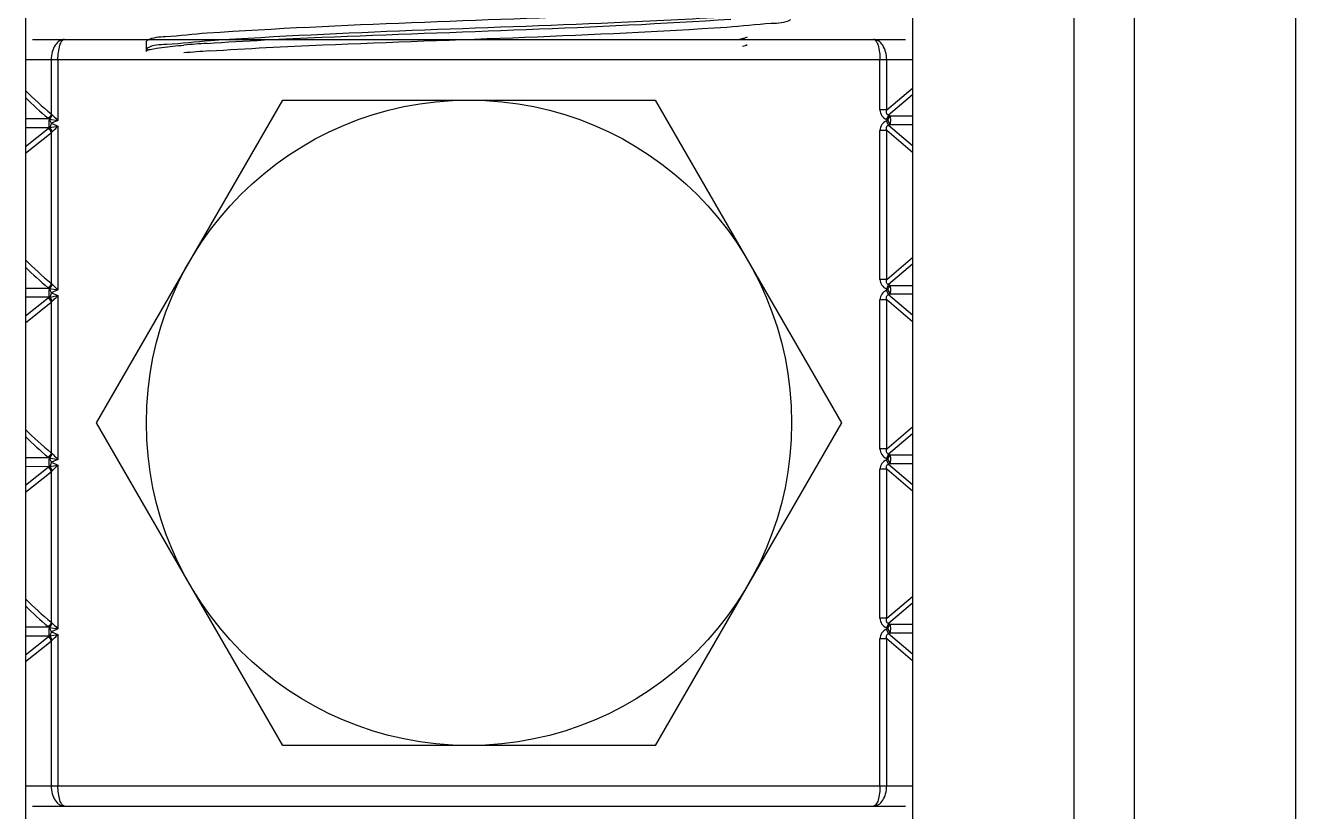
# Model space of a CAD drawing. Extents: x 1031190 to 1725648, y 733081 to 1571294.
# Drawn here: x 1139912.2 to 1140287.3, y 1215334.2 to 1215566.2 of the extents above; entities that cross this region are included whole.
import ezdxf

# ---------------------------------------------------------------- set-up
doc = ezdxf.new("R2010")
doc.units = 0
doc.header["$LTSCALE"] = 1000
doc.header["$MEASUREMENT"] = 0

msp = doc.modelspace()

# ---------------------------------------------------------------- linework, layer by layer
at = {"linetype": 'Continuous'}
for p, q in [((1139912.24, 1215988.29), (1139912.24, 1211247.26)), ((1140174.18, 1215988.29), (1140174.18, 1211247.26)), ((1140221.81, 1215988.29), (1140221.81, 1211247.26)), ((1140239.66, 1215988.29), (1140239.66, 1211247.26)), ((1140287.29, 1215988.29), (1140287.29, 1211247.26)), ((1139914.33, 1215562.03), (1140172.09, 1215562.03)), ((1139948.18, 1215561.76), (1139947.96, 1215561.5)), ((1139947.96, 1215558.52), (1139947.96, 1215561.5)), ((1139947.96, 1215558.52), (1139947.96, 1215561.5)), ((1139948.18, 1215559.48), (1139947.96, 1215559.22)), ((1139912.24, 1215556.08), (1140174.18, 1215556.08)), ((1139919.87, 1215556.08), (1139919.87, 1215540.08)), ((1139921.85, 1215556.08), (1139921.85, 1215538.12)), ((1140164.57, 1215541.23), (1140164.57, 1215556.08)), ((1140166.55, 1215541.23), (1140166.55, 1215556.08)), ((1140166.55, 1215541.23), (1140174.18, 1215547.71)), ((1139933.22, 1215448.92), (1139988.22, 1215544.17)), ((1139988.22, 1215544.17), (1140098.2, 1215544.17)), ((1140098.2, 1215544.17), (1140153.2, 1215448.92)), ((1140174.18, 1215545.69), (1140167.1, 1215539.68)), ((1139920.03, 1215539.89), (1139919.87, 1215540.08)), ((1139920.11, 1215539.82), (1139920.03, 1215539.89)), ((1140166.55, 1215541.23), (1140164.57, 1215541.23)), ((1140167.1, 1215539.68), (1140166.51, 1215538.42)), ((1140166.92, 1215538.22), (1140167.52, 1215539.49)), ((1140167.52, 1215539.49), (1140167.1, 1215539.68)), ((1140167.52, 1215539.49), (1140174.18, 1215539.48)), ((1139919.24, 1215538.59), (1139912.24, 1215538.59)), ((1139919.2, 1215535.98), (1139912.24, 1215536)), ((1139912.24, 1215530.5), (1139918.95, 1215535.81)), ((1139919.2, 1215535.98), (1139919.35, 1215536.01)), ((1139919.36, 1215538.56), (1139919.24, 1215538.59)), ((1139919.35, 1215536.01), (1139919.4, 1215536.03)), ((1139919.39, 1215538.54), (1139921.85, 1215538.12)), ((1139919.94, 1215537.29), (1139919.4, 1215536.03)), ((1139919.4, 1215536.03), (1139921.85, 1215536.46)), ((1139921.85, 1215538.12), (1139919.94, 1215537.29)), ((1139919.94, 1215537.29), (1139921.85, 1215536.46)), ((1139921.85, 1215536.46), (1139921.85, 1215488.11)), ((1140166.55, 1215535.21), (1140164.57, 1215535.21)), ((1140164.57, 1215491.23), (1140164.57, 1215535.21)), ((1140166.92, 1215538.22), (1140166.51, 1215538.42)), ((1140166.51, 1215538.02), (1140166.92, 1215538.22)), ((1140167.1, 1215536.76), (1140166.51, 1215538.02)), ((1140166.55, 1215491.23), (1140166.55, 1215535.21)), ((1140174.18, 1215528.73), (1140166.55, 1215535.21)), ((1140166.92, 1215538.22), (1140167.52, 1215536.96)), ((1140167.1, 1215536.76), (1140167.52, 1215536.96)), ((1140167.1, 1215536.76), (1140174.18, 1215530.75)), ((1140167.52, 1215536.96), (1140174.18, 1215536.96)), ((1139912.24, 1215528.47), (1139919.87, 1215534.5)), ((1139919.87, 1215534.5), (1139920.01, 1215534.67)), ((1139919.87, 1215534.5), (1139919.87, 1215490.07)), ((1139920.01, 1215534.67), (1139920.09, 1215534.74)), ((1139920.09, 1215534.74), (1139920.14, 1215534.78)), ((1140166.55, 1215491.23), (1140174.18, 1215497.7)), ((1140174.18, 1215495.68), (1140167.1, 1215489.68)), ((1139920.03, 1215489.88), (1139919.87, 1215490.07)), ((1140166.55, 1215491.23), (1140164.57, 1215491.23)), ((1139919.24, 1215488.58), (1139912.24, 1215488.58)), ((1139919.36, 1215488.55), (1139919.24, 1215488.58)), ((1139919.39, 1215488.53), (1139921.85, 1215488.11)), ((1139919.94, 1215487.28), (1139919.4, 1215486.03)), ((1139919.4, 1215486.03), (1139921.85, 1215486.45)), ((1139921.85, 1215488.11), (1139919.94, 1215487.28)), ((1139919.94, 1215487.28), (1139921.85, 1215486.45)), ((1139920.11, 1215489.81), (1139920.03, 1215489.88)), ((1139921.85, 1215486.45), (1139921.85, 1215438.11)), ((1140167.1, 1215489.68), (1140166.51, 1215488.41)), ((1140166.92, 1215488.21), (1140166.51, 1215488.41)), ((1140166.51, 1215488.02), (1140166.92, 1215488.21)), ((1140167.1, 1215486.75), (1140166.51, 1215488.02)), ((1140166.92, 1215488.21), (1140167.52, 1215489.48)), ((1140166.92, 1215488.21), (1140167.52, 1215486.95)), ((1140167.52, 1215489.48), (1140167.1, 1215489.68)), ((1140167.1, 1215486.75), (1140167.52, 1215486.95)), ((1140167.1, 1215486.75), (1140174.18, 1215480.74)), ((1140167.52, 1215489.48), (1140174.18, 1215489.48)), ((1140167.52, 1215486.95), (1140174.18, 1215486.95)), ((1139919.2, 1215485.97), (1139912.24, 1215485.99)), ((1139912.24, 1215480.5), (1139918.95, 1215485.8)), ((1139912.24, 1215478.46), (1139919.87, 1215484.49)), ((1139919.2, 1215485.97), (1139919.35, 1215486.01)), ((1139919.35, 1215486.01), (1139919.4, 1215486.03)), ((1139919.87, 1215484.49), (1139920.01, 1215484.66)), ((1139919.87, 1215484.49), (1139919.87, 1215440.07)), ((1139920.01, 1215484.66), (1139920.09, 1215484.73)), ((1139920.09, 1215484.73), (1139920.14, 1215484.78)), ((1140166.55, 1215485.2), (1140164.57, 1215485.2)), ((1140164.57, 1215441.22), (1140164.57, 1215485.2)), ((1140166.55, 1215441.22), (1140166.55, 1215485.2)), ((1140174.18, 1215478.72), (1140166.55, 1215485.2)), ((1139988.22, 1215353.67), (1139933.22, 1215448.92)), ((1140153.2, 1215448.92), (1140098.2, 1215353.67)), ((1140166.55, 1215441.22), (1140174.18, 1215447.7)), ((1140174.18, 1215445.68), (1140167.1, 1215439.67)), ((1139919.24, 1215438.57), (1139912.24, 1215438.57)), ((1139919.36, 1215438.54), (1139919.24, 1215438.57)), ((1139919.39, 1215438.53), (1139921.85, 1215438.11)), ((1139920.03, 1215439.87), (1139919.87, 1215440.07)), ((1139921.85, 1215438.11), (1139919.94, 1215437.27)), ((1139920.11, 1215439.81), (1139920.03, 1215439.87)), ((1140166.55, 1215441.22), (1140164.57, 1215441.22)), ((1140167.1, 1215439.67), (1140166.51, 1215438.41)), ((1140166.92, 1215438.21), (1140166.51, 1215438.41)), ((1140166.51, 1215438.01), (1140166.92, 1215438.21)), ((1140167.1, 1215436.75), (1140166.51, 1215438.01)), ((1140166.92, 1215438.21), (1140167.52, 1215439.47)), ((1140166.92, 1215438.21), (1140167.52, 1215436.94)), ((1140167.52, 1215439.47), (1140167.1, 1215439.67)), ((1140167.52, 1215439.47), (1140174.18, 1215439.47)), ((1139919.2, 1215435.96), (1139912.24, 1215435.98)), ((1139912.24, 1215430.49), (1139918.95, 1215435.8)), ((1139912.24, 1215428.45), (1139919.87, 1215434.49)), ((1139919.2, 1215435.96), (1139919.35, 1215436)), ((1139919.35, 1215436), (1139919.4, 1215436.02)), ((1139919.94, 1215437.27), (1139919.4, 1215436.02)), ((1139919.4, 1215436.02), (1139921.85, 1215436.44)), ((1139919.87, 1215434.49), (1139920.01, 1215434.65)), ((1139919.87, 1215434.49), (1139919.87, 1215390.06)), ((1139919.94, 1215437.27), (1139921.85, 1215436.44)), ((1139920.01, 1215434.65), (1139920.09, 1215434.72)), ((1139920.09, 1215434.72), (1139920.14, 1215434.77)), ((1139921.85, 1215436.44), (1139921.85, 1215388.1)), ((1140166.55, 1215435.2), (1140164.57, 1215435.2)), ((1140164.57, 1215391.21), (1140164.57, 1215435.2)), ((1140166.55, 1215391.21), (1140166.55, 1215435.2)), ((1140174.18, 1215428.72), (1140166.55, 1215435.2)), ((1140167.1, 1215436.75), (1140167.52, 1215436.94)), ((1140167.1, 1215436.75), (1140174.18, 1215430.73)), ((1140167.52, 1215436.94), (1140174.18, 1215436.94)), ((1140166.55, 1215391.21), (1140174.18, 1215397.69)), ((1140174.18, 1215395.67), (1140167.1, 1215389.66)), ((1139920.03, 1215389.87), (1139919.87, 1215390.06)), ((1139920.11, 1215389.8), (1139920.03, 1215389.87)), ((1140166.55, 1215391.21), (1140164.57, 1215391.21)), ((1140167.1, 1215389.66), (1140166.51, 1215388.4)), ((1140166.92, 1215388.2), (1140167.52, 1215389.46)), ((1140167.52, 1215389.46), (1140167.1, 1215389.66)), ((1140167.52, 1215389.46), (1140174.18, 1215389.46)), ((1139919.24, 1215388.57), (1139912.24, 1215388.57)), ((1139919.2, 1215385.96), (1139912.24, 1215385.98)), ((1139912.24, 1215380.48), (1139918.95, 1215385.79)), ((1139919.2, 1215385.96), (1139919.35, 1215385.99)), ((1139919.36, 1215388.54), (1139919.24, 1215388.57)), ((1139919.35, 1215385.99), (1139919.4, 1215386.01)), ((1139919.39, 1215388.52), (1139921.85, 1215388.1)), ((1139919.94, 1215387.27), (1139919.4, 1215386.01)), ((1139919.4, 1215386.01), (1139921.85, 1215386.44)), ((1139921.85, 1215388.1), (1139919.94, 1215387.27)), ((1139919.94, 1215387.27), (1139921.85, 1215386.44)), ((1139921.85, 1215386.44), (1139921.85, 1215341.76)), ((1140166.55, 1215385.19), (1140164.57, 1215385.19)), ((1140164.57, 1215341.76), (1140164.57, 1215385.19)), ((1140166.92, 1215388.2), (1140166.51, 1215388.4)), ((1140166.51, 1215388), (1140166.92, 1215388.2)), ((1140167.1, 1215386.74), (1140166.51, 1215388)), ((1140166.55, 1215341.76), (1140166.55, 1215385.19)), ((1140174.18, 1215378.71), (1140166.55, 1215385.19)), ((1140166.92, 1215388.2), (1140167.52, 1215386.94)), ((1140167.1, 1215386.74), (1140167.52, 1215386.94)), ((1140167.1, 1215386.74), (1140174.18, 1215380.73)), ((1140167.52, 1215386.94), (1140174.18, 1215386.94)), ((1139912.24, 1215378.45), (1139919.87, 1215384.48)), ((1139919.87, 1215384.48), (1139920.01, 1215384.65)), ((1139919.87, 1215384.48), (1139919.87, 1215341.76)), ((1139920.01, 1215384.65), (1139920.09, 1215384.72)), ((1139920.09, 1215384.72), (1139920.14, 1215384.76)), ((1140098.2, 1215353.67), (1139988.22, 1215353.67)), ((1139912.24, 1215341.76), (1140174.18, 1215341.76)), ((1139914.33, 1215335.81), (1140172.09, 1215335.81))]:
    msp.add_line(p, q, dxfattribs=at)
msp.add_circle((1140043.21, 1215448.92), 95.25, dxfattribs=at)
for centre, radius, start, end in [((1139994.15, 1215139.35), 420.21, 93.7656, 94.8004), ((1139993.23, 1215153.26), 408.54, 93.839, 94.8036), ((1139985.8, 1215620.53), 104.01, 224.9882, 230.6634), ((1139986.29, 1215619.57), 105.17, 225.2411, 230.1872), ((1139920.13, 1215540.21), 1.85, 230.2237, 240.9585), ((1139920.11, 1215534.35), 1.86, 119.1442, 128.3025), ((1139985.8, 1215570.52), 104.01, 224.9882, 230.6634), ((1139986.29, 1215569.56), 105.17, 225.2411, 230.1872), ((1139920.13, 1215490.2), 1.85, 230.2237, 240.9585), ((1139920.11, 1215484.34), 1.86, 119.1442, 128.3025), ((1139985.8, 1215520.51), 104.01, 224.9882, 230.6634), ((1139986.29, 1215519.55), 105.17, 225.2411, 230.1872), ((1139920.13, 1215440.19), 1.85, 230.2237, 240.9585), ((1139920.11, 1215434.33), 1.86, 119.1442, 128.3025), ((1139985.8, 1215470.51), 104.01, 224.9882, 230.6634), ((1139986.29, 1215469.55), 105.17, 225.2411, 230.1872), ((1139920.13, 1215390.19), 1.85, 230.2237, 240.9585), ((1139920.11, 1215384.33), 1.86, 119.1442, 128.3025)]:
    msp.add_arc(centre, radius, start, end, dxfattribs=at)
for points, knots in [([(1140120.48, 1215571.04), (1140109.2, 1215570.27), (1140057.69, 1215567.79), (1140006.12, 1215566.6), (1139965.94, 1215563.87)], [0, 0, 0, 0, 0.219207, 1, 1, 1, 1]), ([(1139965.87, 1215560.89), (1139977.16, 1215561.65), (1140028.73, 1215564.14), (1140080.36, 1215565.33), (1140120.57, 1215568.07)], [0, 0, 0, 0, 0.219134, 1, 1, 1, 1]), ([(1139966.55, 1215558.65), (1139977.72, 1215559.4), (1140028.66, 1215561.85), (1140079.66, 1215563.08), (1140119.38, 1215565.71)], [0, 0, 0, 0, 0.219504, 1, 1, 1, 1]), ([(1140119.69, 1215568.71), (1140108.49, 1215567.96), (1140057.55, 1215565.52), (1140006.55, 1215564.29), (1139966.87, 1215561.65)], [0, 0, 0, 0, 0.220078, 1, 1, 1, 1]), ([(1140119.38, 1215565.71), (1140123.75, 1215566), (1140129.86, 1215566.85), (1140136.54, 1215566.92), (1140138.23, 1215567.89)], [0, 0, 0, 0, 0.69135, 1, 1, 1, 1]), ([(1139923.76, 1215562.03), (1139923.25, 1215562.03), (1139922.14, 1215561.67), (1139920.88, 1215560.3), (1139920.06, 1215558.36), (1139919.87, 1215556.86), (1139919.87, 1215556.08)], [0, 0, 0, 0, 0.195972, 0.42512, 0.697797, 1, 1, 1, 1]), ([(1139921.85, 1215556.08), (1139921.85, 1215557.51), (1139922.06, 1215559.45), (1139922.82, 1215561.48), (1139923.48, 1215562.03), (1139923.76, 1215562.03)], [0, 0, 0, 0, 0.657525, 0.871922, 1, 1, 1, 1]), ([(1139965.94, 1215563.87), (1139961.83, 1215563.59), (1139956.07, 1215562.79), (1139949.79, 1215562.68), (1139948.19, 1215561.76)], [0, 0, 0, 0, 0.690312, 1, 1, 1, 1]), ([(1139966.87, 1215561.65), (1139962.54, 1215561.36), (1139956.48, 1215560.52), (1139949.87, 1215560.45), (1139948.19, 1215559.48)], [0, 0, 0, 0, 0.691204, 1, 1, 1, 1]), ([(1140125.31, 1215562.69), (1140125.05, 1215562.54), (1140124.31, 1215562.31), (1140123.56, 1215562.14), (1140123.1, 1215562.06)], [0, 0, 0, 0, 0.383249, 1, 1, 1, 1]), ([(1140162.66, 1215562.03), (1140162.94, 1215562.03), (1140163.6, 1215561.48), (1140164.36, 1215559.45), (1140164.57, 1215557.51), (1140164.57, 1215556.08)], [0, 0, 0, 0, 0.128078, 0.342475, 1, 1, 1, 1]), ([(1140166.55, 1215556.08), (1140166.55, 1215556.86), (1140166.36, 1215558.36), (1140165.54, 1215560.3), (1140164.28, 1215561.67), (1140163.17, 1215562.03), (1140162.66, 1215562.03)], [0, 0, 0, 0, 0.302203, 0.57488, 0.804028, 1, 1, 1, 1]), ([(1139947.96, 1215558.52), (1139947.96, 1215558.95), (1139950.24, 1215559.24), (1139951.39, 1215559.55), (1139952.54, 1215559.7)], [0, 0, 0, 0, 0.271576, 1, 1, 1, 1]), ([(1140125.31, 1215560.41), (1140125.15, 1215560.31), (1140124.72, 1215560.15), (1140124.28, 1215560.03), (1140124.02, 1215559.97)], [0, 0, 0, 0, 0.406518, 1, 1, 1, 1]), ([(1139920.11, 1215539.82), (1139920.24, 1215539.7), (1139920.83, 1215539.14), (1139921.4, 1215538.57), (1139921.85, 1215538.12)], [0, 0, 0, 0, 0.225254, 1, 1, 1, 1]), ([(1140164.57, 1215541.23), (1140164.57, 1215540.64), (1140164.98, 1215539.43), (1140165.97, 1215538.67), (1140166.51, 1215538.42)], [0, 0, 0, 0, 0.499355, 1, 1, 1, 1]), ([(1140167.1, 1215539.68), (1140166.82, 1215539.77), (1140166.35, 1215540.33), (1140166.49, 1215540.95), (1140166.55, 1215541.23)], [0, 0, 0, 0, 0.502447, 1, 1, 1, 1]), ([(1140167.52, 1215536.96), (1140167.7, 1215537.35), (1140167.83, 1215538.22), (1140167.7, 1215539.1), (1140167.52, 1215539.49)], [0, 0, 0, 0, 0.500048, 1, 1, 1, 1]), ([(1139919.38, 1215538.58), (1139919.29, 1215538.39), (1139919.02, 1215537.57), (1139919.07, 1215536.61), (1139919.35, 1215536.01)], [0, 0, 0, 0, 0.236634, 1, 1, 1, 1]), ([(1139919.94, 1215537.29), (1139919.89, 1215537.41), (1139919.7, 1215537.84), (1139919.48, 1215538.26), (1139919.38, 1215538.58)], [0, 0, 0, 0, 0.285481, 1, 1, 1, 1]), ([(1139920.14, 1215534.78), (1139920.27, 1215534.9), (1139920.85, 1215535.45), (1139921.41, 1215536.02), (1139921.85, 1215536.46)], [0, 0, 0, 0, 0.226794, 1, 1, 1, 1]), ([(1140166.51, 1215538.02), (1140165.97, 1215537.77), (1140164.98, 1215537.02), (1140164.57, 1215535.8), (1140164.57, 1215535.21)], [0, 0, 0, 0, 0.500643, 1, 1, 1, 1]), ([(1140166.55, 1215535.21), (1140166.49, 1215535.5), (1140166.35, 1215536.11), (1140166.82, 1215536.67), (1140167.1, 1215536.76)], [0, 0, 0, 0, 0.49632, 1, 1, 1, 1]), ([(1140164.57, 1215491.23), (1140164.57, 1215490.63), (1140164.98, 1215489.42), (1140165.97, 1215488.67), (1140166.51, 1215488.41)], [0, 0, 0, 0, 0.499355, 1, 1, 1, 1]), ([(1140167.1, 1215489.68), (1140166.82, 1215489.76), (1140166.35, 1215490.32), (1140166.49, 1215490.94), (1140166.55, 1215491.23)], [0, 0, 0, 0, 0.502447, 1, 1, 1, 1]), ([(1139919.38, 1215488.57), (1139919.29, 1215488.39), (1139919.02, 1215487.56), (1139919.07, 1215486.61), (1139919.35, 1215486.01)], [0, 0, 0, 0, 0.236634, 1, 1, 1, 1]), ([(1139919.94, 1215487.28), (1139919.89, 1215487.4), (1139919.7, 1215487.84), (1139919.48, 1215488.25), (1139919.38, 1215488.57)], [0, 0, 0, 0, 0.285481, 1, 1, 1, 1]), ([(1139920.11, 1215489.81), (1139920.24, 1215489.69), (1139920.83, 1215489.14), (1139921.4, 1215488.56), (1139921.85, 1215488.11)], [0, 0, 0, 0, 0.225254, 1, 1, 1, 1]), ([(1139920.14, 1215484.78), (1139920.27, 1215484.9), (1139920.85, 1215485.44), (1139921.41, 1215486.01), (1139921.85, 1215486.45)], [0, 0, 0, 0, 0.226794, 1, 1, 1, 1]), ([(1140166.51, 1215488.02), (1140165.97, 1215487.76), (1140164.98, 1215487.01), (1140164.57, 1215485.8), (1140164.57, 1215485.2)], [0, 0, 0, 0, 0.500643, 1, 1, 1, 1]), ([(1140166.55, 1215485.2), (1140166.49, 1215485.49), (1140166.35, 1215486.1), (1140166.82, 1215486.67), (1140167.1, 1215486.75)], [0, 0, 0, 0, 0.49632, 1, 1, 1, 1]), ([(1140167.52, 1215486.95), (1140167.7, 1215487.34), (1140167.83, 1215488.22), (1140167.7, 1215489.09), (1140167.52, 1215489.48)], [0, 0, 0, 0, 0.500048, 1, 1, 1, 1]), ([(1139919.38, 1215438.57), (1139919.29, 1215438.38), (1139919.02, 1215437.55), (1139919.07, 1215436.6), (1139919.35, 1215436)], [0, 0, 0, 0, 0.236634, 1, 1, 1, 1]), ([(1139919.94, 1215437.27), (1139919.89, 1215437.4), (1139919.7, 1215437.83), (1139919.48, 1215438.24), (1139919.38, 1215438.57)], [0, 0, 0, 0, 0.285481, 1, 1, 1, 1]), ([(1139920.11, 1215439.81), (1139920.24, 1215439.68), (1139920.83, 1215439.13), (1139921.4, 1215438.55), (1139921.85, 1215438.11)], [0, 0, 0, 0, 0.225254, 1, 1, 1, 1]), ([(1140164.57, 1215441.22), (1140164.57, 1215440.63), (1140164.98, 1215439.41), (1140165.97, 1215438.66), (1140166.51, 1215438.41)], [0, 0, 0, 0, 0.499355, 1, 1, 1, 1]), ([(1140166.51, 1215438.01), (1140165.97, 1215437.76), (1140164.98, 1215437), (1140164.57, 1215435.79), (1140164.57, 1215435.2)], [0, 0, 0, 0, 0.500643, 1, 1, 1, 1]), ([(1140167.1, 1215439.67), (1140166.82, 1215439.76), (1140166.35, 1215440.32), (1140166.49, 1215440.93), (1140166.55, 1215441.22)], [0, 0, 0, 0, 0.502447, 1, 1, 1, 1]), ([(1140167.52, 1215436.94), (1140167.7, 1215437.33), (1140167.83, 1215438.21), (1140167.7, 1215439.08), (1140167.52, 1215439.47)], [0, 0, 0, 0, 0.500048, 1, 1, 1, 1]), ([(1139920.14, 1215434.77), (1139920.27, 1215434.89), (1139920.85, 1215435.44), (1139921.41, 1215436), (1139921.85, 1215436.44)], [0, 0, 0, 0, 0.226794, 1, 1, 1, 1]), ([(1140166.55, 1215435.2), (1140166.49, 1215435.48), (1140166.35, 1215436.1), (1140166.82, 1215436.66), (1140167.1, 1215436.75)], [0, 0, 0, 0, 0.49632, 1, 1, 1, 1]), ([(1139920.11, 1215389.8), (1139920.24, 1215389.68), (1139920.83, 1215389.12), (1139921.4, 1215388.55), (1139921.85, 1215388.1)], [0, 0, 0, 0, 0.225254, 1, 1, 1, 1]), ([(1140164.57, 1215391.21), (1140164.57, 1215390.62), (1140164.98, 1215389.41), (1140165.97, 1215388.65), (1140166.51, 1215388.4)], [0, 0, 0, 0, 0.499355, 1, 1, 1, 1]), ([(1140167.1, 1215389.66), (1140166.82, 1215389.75), (1140166.35, 1215390.31), (1140166.49, 1215390.92), (1140166.55, 1215391.21)], [0, 0, 0, 0, 0.502447, 1, 1, 1, 1]), ([(1140167.52, 1215386.94), (1140167.7, 1215387.33), (1140167.83, 1215388.2), (1140167.7, 1215389.08), (1140167.52, 1215389.46)], [0, 0, 0, 0, 0.500048, 1, 1, 1, 1]), ([(1139919.38, 1215388.56), (1139919.29, 1215388.37), (1139919.02, 1215387.55), (1139919.07, 1215386.59), (1139919.35, 1215385.99)], [0, 0, 0, 0, 0.236634, 1, 1, 1, 1]), ([(1139919.94, 1215387.27), (1139919.89, 1215387.39), (1139919.7, 1215387.82), (1139919.48, 1215388.24), (1139919.38, 1215388.56)], [0, 0, 0, 0, 0.285481, 1, 1, 1, 1]), ([(1139920.14, 1215384.76), (1139920.27, 1215384.88), (1139920.85, 1215385.43), (1139921.41, 1215386), (1139921.85, 1215386.44)], [0, 0, 0, 0, 0.226794, 1, 1, 1, 1]), ([(1140166.51, 1215388), (1140165.97, 1215387.75), (1140164.98, 1215387), (1140164.57, 1215385.78), (1140164.57, 1215385.19)], [0, 0, 0, 0, 0.500643, 1, 1, 1, 1]), ([(1140166.55, 1215385.19), (1140166.49, 1215385.48), (1140166.35, 1215386.09), (1140166.82, 1215386.65), (1140167.1, 1215386.74)], [0, 0, 0, 0, 0.49632, 1, 1, 1, 1]), ([(1139919.87, 1215341.76), (1139919.87, 1215340.98), (1139920.06, 1215339.48), (1139920.88, 1215337.54), (1139922.14, 1215336.17), (1139923.25, 1215335.81), (1139923.76, 1215335.81)], [0, 0, 0, 0, 0.302203, 0.57488, 0.804028, 1, 1, 1, 1]), ([(1139923.76, 1215335.81), (1139923.48, 1215335.81), (1139922.82, 1215336.36), (1139922.06, 1215338.39), (1139921.85, 1215340.33), (1139921.85, 1215341.76)], [0, 0, 0, 0, 0.128078, 0.342475, 1, 1, 1, 1]), ([(1140164.57, 1215341.76), (1140164.57, 1215340.33), (1140164.36, 1215338.39), (1140163.6, 1215336.36), (1140162.94, 1215335.81), (1140162.66, 1215335.81)], [0, 0, 0, 0, 0.657525, 0.871922, 1, 1, 1, 1]), ([(1140162.66, 1215335.81), (1140163.17, 1215335.81), (1140164.28, 1215336.17), (1140165.54, 1215337.54), (1140166.36, 1215339.48), (1140166.55, 1215340.98), (1140166.55, 1215341.76)], [0, 0, 0, 0, 0.195972, 0.42512, 0.697797, 1, 1, 1, 1])]:
    msp.add_open_spline(points, degree=3, knots=knots, dxfattribs=at)
for points in [[(1139952.54, 1215559.7), (1139954.69, 1215559.98), (1139956.85, 1215560.18), (1139959.02, 1215560.37)], [(1139919.87, 1215540.08), (1139919.74, 1215539.57), (1139919.39, 1215539.08), (1139918.95, 1215538.78)], [(1139920.03, 1215539.89), (1139919.92, 1215539.39), (1139919.63, 1215538.91), (1139919.24, 1215538.59)], [(1139919.36, 1215538.56), (1139919.71, 1215538.89), (1139920, 1215539.34), (1139920.11, 1215539.82)], [(1139919.87, 1215534.5), (1139919.74, 1215535.02), (1139919.39, 1215535.51), (1139918.95, 1215535.81)], [(1139920.01, 1215534.67), (1139919.89, 1215535.17), (1139919.6, 1215535.65), (1139919.2, 1215535.98)], [(1139920.09, 1215534.74), (1139919.98, 1215535.22), (1139919.72, 1215535.68), (1139919.35, 1215536.01)], [(1139920.14, 1215534.78), (1139920.02, 1215535.25), (1139919.76, 1215535.71), (1139919.4, 1215536.03)], [(1139919.87, 1215490.07), (1139919.74, 1215489.56), (1139919.39, 1215489.08), (1139918.95, 1215488.78)], [(1139920.03, 1215489.88), (1139919.92, 1215489.39), (1139919.63, 1215488.9), (1139919.24, 1215488.58)], [(1139919.36, 1215488.55), (1139919.71, 1215488.89), (1139920, 1215489.34), (1139920.11, 1215489.81)], [(1139919.87, 1215484.49), (1139919.74, 1215485.01), (1139919.39, 1215485.5), (1139918.95, 1215485.8)], [(1139920.01, 1215484.66), (1139919.89, 1215485.16), (1139919.6, 1215485.65), (1139919.2, 1215485.97)], [(1139920.09, 1215484.73), (1139919.98, 1215485.21), (1139919.72, 1215485.68), (1139919.35, 1215486.01)], [(1139920.14, 1215484.78), (1139920.02, 1215485.25), (1139919.76, 1215485.7), (1139919.4, 1215486.03)], [(1139919.87, 1215440.07), (1139919.74, 1215439.55), (1139919.39, 1215439.07), (1139918.95, 1215438.77)], [(1139920.03, 1215439.87), (1139919.92, 1215439.38), (1139919.63, 1215438.9), (1139919.24, 1215438.57)], [(1139919.36, 1215438.54), (1139919.71, 1215438.88), (1139920, 1215439.33), (1139920.11, 1215439.81)], [(1139919.87, 1215434.49), (1139919.74, 1215435), (1139919.39, 1215435.5), (1139918.95, 1215435.8)], [(1139920.01, 1215434.65), (1139919.89, 1215435.15), (1139919.6, 1215435.64), (1139919.2, 1215435.96)], [(1139920.09, 1215434.72), (1139919.98, 1215435.2), (1139919.72, 1215435.67), (1139919.35, 1215436)], [(1139920.14, 1215434.77), (1139920.02, 1215435.24), (1139919.76, 1215435.69), (1139919.4, 1215436.02)], [(1139919.87, 1215390.06), (1139919.74, 1215389.55), (1139919.39, 1215389.06), (1139918.95, 1215388.76)], [(1139920.03, 1215389.87), (1139919.92, 1215389.37), (1139919.63, 1215388.89), (1139919.24, 1215388.57)], [(1139919.36, 1215388.54), (1139919.71, 1215388.87), (1139920, 1215389.32), (1139920.11, 1215389.8)], [(1139919.87, 1215384.48), (1139919.74, 1215385), (1139919.39, 1215385.49), (1139918.95, 1215385.79)], [(1139920.01, 1215384.65), (1139919.89, 1215385.15), (1139919.6, 1215385.63), (1139919.2, 1215385.96)], [(1139920.09, 1215384.72), (1139919.98, 1215385.2), (1139919.72, 1215385.66), (1139919.35, 1215385.99)], [(1139920.14, 1215384.76), (1139920.02, 1215385.23), (1139919.76, 1215385.69), (1139919.4, 1215386.01)]]:
    msp.add_open_spline(points, degree=3, dxfattribs=at)

doc.saveas('drawing.dxf')
